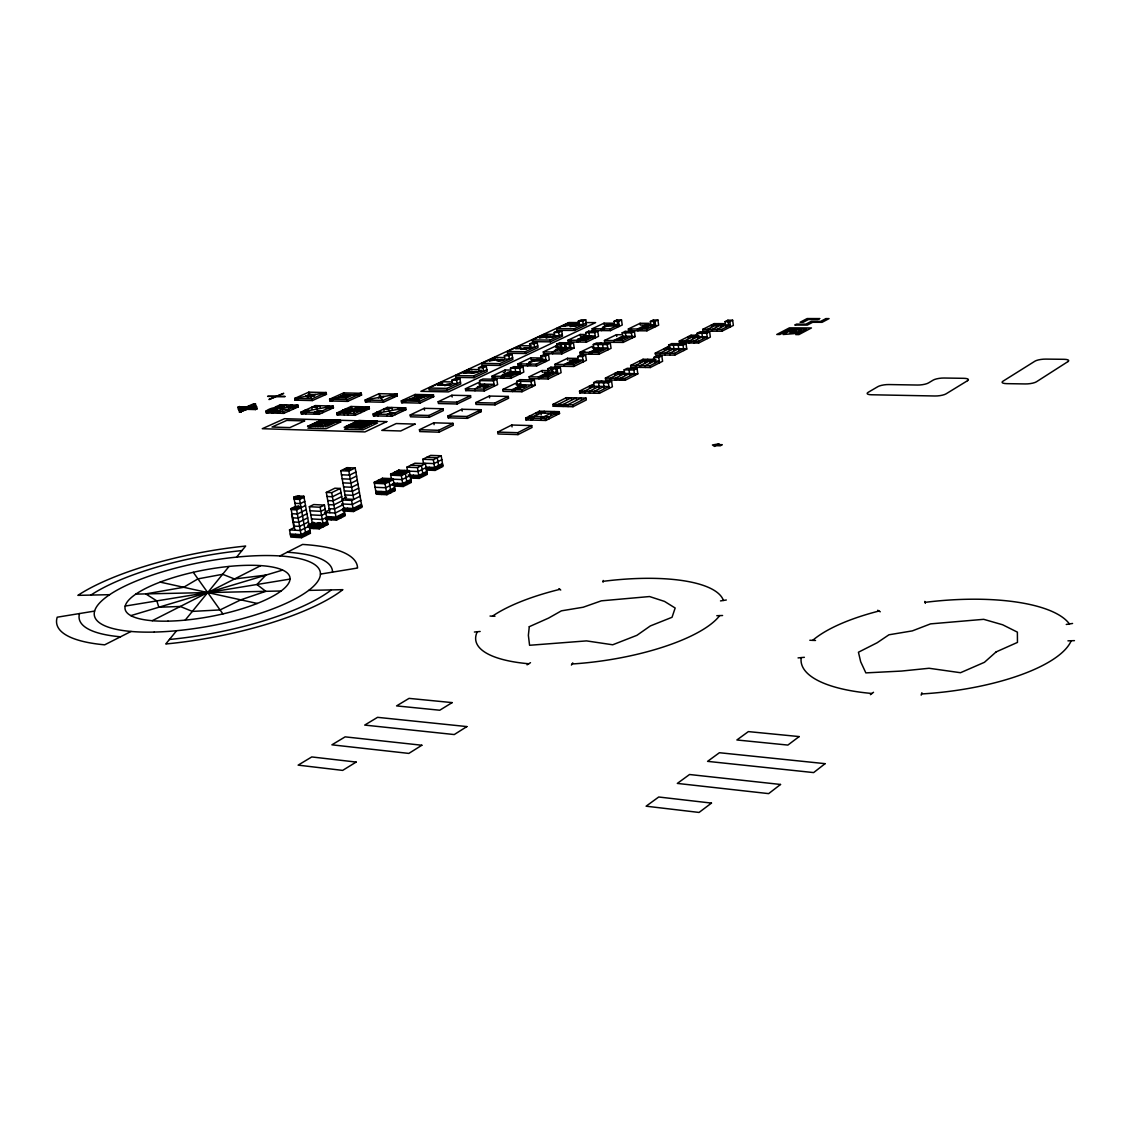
<?xml version="1.0" encoding="UTF-8"?>
<svg xmlns="http://www.w3.org/2000/svg" width="1131" height="1131" viewBox="0 0 1131 1131"><rect width="100%" height="100%" fill="white"/><g stroke="black" fill="none" stroke-linecap="round" stroke-linejoin="round"><path stroke-width="1.5" d="M603.063 582.211L603.233 580.457M921.171 695.169L921.892 692.738M438.715 384.95L441.825 383.89L438.305 384.582A5.613 1.272 -9.2 0 0 437.739 384.865M571.409 665.07L572.767 662.893M176.577 630.73L165.776 643.977A153.038 42.752 -10.9 0 0 342.863 589.661L308.82 590.382M185.215 620.127L228.999 566.475M236.577 557.173L245.639 546.061A153.038 42.752 -10.9 0 0 77.883 595.358L109.608 594.68M593.987 351.006L599.571 350.285L593.817 350.681A4.962 1.103 -8.4 0 0 593.21 350.963L597.705 351.204L594.015 351.119M870.389 694.674L873.528 692.285M515.609 348.645L521.674 348.574A4.566 1.004 -8.8 0 0 522.253 348.306L516.302 348.291A5.401 1.188 -8.8 0 0 515.764 348.546M437.556 384.964L443.748 384.936A4.736 1.074 -9.2 0 0 444.37 384.653L438.757 385.021M527.032 664.83L530.496 662.681M557.484 349.437L565.952 348.772L561.697 350.426L560.128 350.525L564.044 349.083L555.01 350.299L561.372 348.306L557.484 349.437L556.678 344.163L559.774 342.693L573.431 342.806L574.209 347.966L561.824 353.89L543.587 353.692L543.318 351.897L555.745 346.015L558.771 346.044M131.069 631.437L104.688 644.826A153.038 42.752 -10.9 0 1 57.214 617.201L94.608 611.079M152.233 620.707L260.738 565.67M279.753 556.028L302.585 544.435A153.038 42.752 -10.9 0 1 357.537 568.031L320.426 574.11M623.011 378.8L620.297 380.172L620.028 378.362L629.529 373.555M696.767 341.491L693.84 342.976L693.586 341.223L702.408 336.769M497.668 432.084L517.701 432.692L531.726 425.595L532.022 427.49L517.998 434.601L497.965 433.979L497.668 432.084L511.763 425.016L531.726 425.595M525.675 418.06L545.58 418.583L559.237 411.67L559.52 413.536L545.863 420.463L525.957 419.926L525.675 418.06L539.402 411.175L559.237 411.67M552.946 404.389L572.724 404.856L586.028 398.112L586.296 399.964L573.007 406.708L553.229 406.241L552.946 404.389L566.32 397.688L586.028 398.112M594.454 388.089L593.648 382.617L596.885 381.006L611.588 381.26L612.394 386.745L599.43 393.305L579.793 392.909L579.51 391.086L599.161 391.467L608.902 386.548L589.308 386.18L589.576 388.004M624.92 375.294L624.128 369.865L627.281 368.296L637.036 368.423L637.813 373.852L625.189 380.256L605.679 379.917L605.41 378.107L624.92 378.433L634.406 373.64L614.953 373.329L615.207 375.139M654.693 362.768L653.916 357.41L656.998 355.869L661.833 355.926L662.596 361.284L650.283 367.533L630.914 367.264L630.646 365.469L650.028 365.737L659.288 361.043L639.948 360.817L640.203 362.584M669.368 350.398L668.619 345.111L671.616 343.612L686.036 343.725L686.771 349.027L674.755 355.12L655.513 354.908L655.259 353.141L674.514 353.339L683.534 348.772L664.335 348.602L664.576 350.356M697.869 338.494L697.148 333.249L700.075 331.793L709.632 331.835L710.339 337.08L698.633 343.018L679.505 342.863L679.264 341.11L698.393 341.265L707.186 336.812L688.115 336.685L688.355 338.423M725.749 326.831L725.056 321.656L727.897 320.214L732.648 320.229L733.355 325.417L721.917 331.213L702.931 331.114L702.69 329.39L721.677 329.474L730.273 325.134L711.328 325.064L711.569 326.774M310.092 531.217L301.256 535.656L290.455 535.02M327.538 522.437L318.843 526.806L308.07 526.198L313.881 523.3M344.715 513.785L336.161 518.097L326.76 517.588M361.651 505.274L353.211 509.515L342.509 508.964M394.747 488.606L386.562 492.734L375.93 492.239M410.949 480.463L402.876 484.52L392.273 484.054M426.896 472.433L418.951 476.434L410.143 476.066M442.631 464.53L434.785 468.46L426.005 468.121M533.21 418.908L530.92 420.068L530.623 418.187L544.336 411.302L544.633 413.168M561.117 404.87L558.149 406.354L557.866 404.502L571.226 397.801L571.508 399.639M687.224 341.421L684.269 342.905L684.029 341.152L695.791 335.243L696.032 336.981M599.077 386.364L589.308 391.269L589.59 393.107M624.651 373.484L615.137 378.277L615.405 380.087L618.12 378.715M673.906 348.687L664.858 353.24L665.113 355.007M697.629 336.741L688.807 341.194L689.048 342.947L691.988 341.463M723.868 325.375L723.628 323.65L712.162 329.432L712.403 331.157M310.262 532.234L301.44 536.674L290.639 536.037M327.707 523.455L319.027 527.824L308.254 527.216M344.898 514.803L336.331 519.101L325.601 518.535M361.821 506.278L353.395 510.519L342.693 509.968M394.917 489.596L386.731 493.724L376.1 493.229M411.104 481.453L403.046 485.51L392.443 485.043M427.066 473.408L419.12 477.423L410.313 477.042M442.786 465.491L434.954 469.436L426.175 469.082M593.648 382.617L608.351 382.886L611.588 381.26M624.128 369.865L633.883 370.021L637.036 368.423M653.916 357.41L658.779 357.467L661.833 355.926M668.619 345.111L683.039 345.238L686.036 343.725M697.148 333.249L706.705 333.306L709.632 331.835M725.056 321.656L729.806 321.671L732.648 320.229M291.572 514.336L293.961 527.682L289.536 529.888L290.823 537.069L301.624 537.706L310.445 533.266L303.843 496.255L298.443 495.986L294.003 498.149L299.418 498.403L303.843 496.255M309.781 528.318L319.211 528.841L327.891 524.473L324.47 505.105L313.711 504.553L309.357 506.702L312.255 523.003L323.014 523.596L320.13 507.254L324.47 505.105M325.785 519.539L336.515 520.119L345.068 515.807L340.29 488.451L334.917 488.196L326.308 492.423L329.884 512.739M342.863 510.972L353.565 511.523L361.991 507.282L355.191 467.98L347.16 467.654L340.799 470.722L345.718 498.983L353.749 499.379L348.843 471.062L355.191 467.98M386.901 494.714L395.087 490.585L393.079 478.696L382.448 478.229L374.234 482.301L376.27 494.219L386.901 494.714L384.879 482.781L393.079 478.696M394.38 486.104L403.216 486.5L411.274 482.428L409.295 470.609L398.706 470.185L390.605 474.186L391.439 479.12M410.468 478.017L419.276 478.399L427.221 474.398L425.44 463.625L414.879 463.215L406.906 467.174L407.556 471.09M426.33 470.058L435.11 470.411L442.942 466.467L441.189 455.765L430.671 455.383L422.796 459.285L423.446 463.187L433.979 463.583L441.825 459.667M566.051 404.983L563.097 406.481L562.814 404.615L576.146 397.9L576.428 399.752M603.982 386.449L594.227 391.368L594.51 393.206M654.439 360.987L645.165 365.666L645.419 367.462M678.713 348.73L669.679 353.296L669.934 355.063M725.522 325.106L716.913 329.446L717.153 331.185M319.069 522.579L313.273 525.477L313.457 526.509L320.695 522.861M601.777 381.09L598.539 382.702L599.345 388.187M676.409 343.654L673.412 345.153L674.161 350.454M525.957 419.926L528.262 418.767M553.229 406.241L556.198 404.757M579.793 392.909L582.592 391.51M679.505 342.863L682.46 341.378M594.185 386.265L584.416 391.185L584.685 393.008M623.209 373.626L622.955 371.83L610.273 378.192L610.542 380.002M669.114 348.645L660.052 353.197L660.306 354.964M309.908 530.185L301.072 534.624L290.271 533.988M313.697 522.282L307.886 525.18L318.659 525.788L327.354 521.419M344.545 512.781L335.978 517.079L326.576 516.584M361.468 504.27L353.042 508.498L343.668 508.031M394.592 487.617L386.392 491.731L375.761 491.236M410.779 479.473L402.707 483.531L393.63 483.135M426.74 471.457L418.781 475.458L408.22 475.006M442.461 463.554L434.629 467.485L425.85 467.145M606.668 381.175L603.445 382.801L604.251 388.286M632.158 368.353L629.006 369.936L629.797 375.365M681.215 343.697L678.218 345.195L678.968 350.497M704.853 331.807L701.927 333.277L702.648 338.522M309.173 526.085L300.337 530.51L289.536 529.888M326.633 517.348L322.293 519.511L311.534 518.931M343.838 508.724L335.271 513.022L324.526 512.456L330.252 509.6M360.775 500.241L352.335 504.468L341.633 503.931M393.913 483.658L385.728 487.758L375.082 487.277M410.115 475.543L402.042 479.586L392.952 479.191M426.09 467.541L418.131 471.528L409.323 471.16M579.51 391.086L592.545 384.554L592.814 386.378M605.41 378.107L618.106 371.746L622.955 371.83M630.646 365.469L643.03 359.262L655.895 359.418M655.259 353.141L667.332 347.09L670.527 347.118M679.264 341.11L691.055 335.214L698.972 335.257M702.69 329.39L714.184 323.622L723.628 323.65M307.703 517.871L298.867 522.268L293.452 521.971M325.191 509.19L320.851 511.339L310.078 510.788M342.424 500.623L333.843 504.893L328.457 504.624M359.389 492.197L353.056 495.35L345.012 494.954M400.416 472.532L404.46 470.51L404.629 471.5L400.586 473.521L400.416 472.532L395.115 472.306L395.285 473.295L399.328 471.288L409.45 471.599L401.378 475.628L390.775 475.176L398.861 471.16L398.706 470.185M390.605 474.186L401.208 474.638L409.295 470.609M308.438 521.985L299.602 526.396L294.187 526.085M325.912 513.262L321.572 515.425L310.799 514.859M343.131 504.68L334.55 508.95L329.178 508.681M342.453 499.987L351.642 500.439L360.082 496.226M406.906 467.174L417.48 467.598L425.44 463.625M422.796 459.285L433.343 459.681L441.189 455.765M306.968 513.757L298.117 518.139L292.703 517.842M341.703 496.566L333.122 500.821L327.75 500.552M358.683 488.168L352.349 491.306L344.319 490.925M395.115 472.306L399.158 470.298L399.328 471.288M342.34 499.209L346.567 497.117M382.617 479.219L374.403 483.305L385.049 483.771L393.235 479.685L382.617 479.219L382.448 478.229M306.232 509.643L297.382 514.011L291.968 513.728M340.997 492.508L332.415 496.749L327.029 496.481M357.99 484.139L351.656 487.263L343.612 486.895M305.497 505.529L296.633 509.883L291.218 509.6L298.626 505.981M326.308 492.423L331.694 492.664L340.29 488.451M357.297 480.095L350.949 483.22L342.905 482.852M304.762 501.415L300.337 503.578L294.922 503.295M356.59 476.066L350.242 479.162L342.198 478.823M291.035 508.568L295.488 506.391L300.903 506.674L296.449 508.851L291.035 508.568L294.922 530.199M517.715 386.632L516.881 381.26L520.175 379.677L534.341 379.917L535.175 385.303L521.971 391.736L503.055 391.354L502.758 389.488L521.674 389.87L531.598 385.035L517.433 384.766L519.624 383.706M548.493 374.078L547.687 368.763L550.896 367.207L560.297 367.349L561.103 372.665L548.224 378.942L529.421 378.631L529.138 376.779L547.941 377.09L557.611 372.382L548.21 372.24L538.512 376.934L538.794 378.786L542.951 376.764M578.591 361.807L577.8 356.548L580.924 355.021L585.604 355.077L586.395 360.337L573.827 366.458L555.137 366.204L554.869 364.38L573.544 364.634L582.988 360.04L573.643 359.927L564.185 364.507L564.468 366.331M594.1 349.663L593.337 344.474L596.39 343.004L610.302 343.117L611.065 348.32L598.794 354.286L580.231 354.088L579.963 352.278L598.525 352.476L607.743 347.995L593.832 347.867M622.927 337.971L622.177 332.825L625.174 331.383L634.392 331.44L635.127 336.586L623.167 342.41L604.717 342.269L604.449 340.488L622.912 340.615L631.904 336.246L622.672 336.19L613.666 340.544L613.921 342.34M651.145 326.52L650.41 321.43L653.322 320.031L657.917 320.031L658.638 325.134L646.946 330.817L628.624 330.733L628.369 328.965L646.706 329.05L655.471 324.781L646.31 324.738L637.516 329.008L637.771 330.775L643.624 327.933M419.445 429.709L438.715 430.303L452.994 423.347L453.305 425.214L439.026 432.169L419.757 431.575L419.445 429.709L433.795 422.81L452.994 423.347M447.947 415.982L467.103 416.491L481.014 409.719L481.297 411.557L467.4 418.343L448.244 417.82L447.947 415.982L461.915 409.252L481.014 409.719M475.713 402.608L494.742 403.046L508.3 396.444L508.582 398.268L495.039 404.87L475.995 404.417L475.713 402.608L489.327 396.048L508.3 396.444M355.897 472.023L349.536 475.119L341.491 474.78M348.277 469.916L350.398 468.898L350.228 467.881L348.108 468.913L348.277 469.916L345.591 469.817L345.422 468.8L347.542 467.767L347.712 468.785L345.591 469.817M516.881 381.26L531.061 381.515L534.341 379.917M547.687 368.763L557.088 368.904L560.297 367.349M577.8 356.548L582.479 356.59L585.604 355.077M593.337 344.474L607.248 344.587L610.302 343.117M622.177 332.825L631.409 332.882L634.392 331.44M650.41 321.43L655.005 321.444L657.917 320.031M301.086 507.706L295.672 507.423L293.82 497.117L298.74 496.17L298.923 497.202L296.704 498.276L296.52 497.244L298.74 496.17M515.326 390.167L512.484 391.552L512.187 389.672L522.14 384.865M518.168 388.795L522.437 386.717M592.573 352.702L589.491 354.187L589.223 352.377L598.455 347.91M298.626 497.018L294.187 499.181L299.602 499.435L304.027 497.287L298.626 497.018L298.443 495.986M601.013 343.032L597.96 344.517L598.723 349.719M448.244 417.82L450.576 416.689M580.231 354.088L584.854 351.854M628.624 330.733L631.565 329.305M605.65 343.075L602.597 344.559L603.36 349.762L595.373 349.96L600.165 350.002L601.126 349.536L598.44 349.21L603.304 348.489L596.645 349.338L599.769 349.691M502.758 389.488L516.033 383.098L516.316 384.95M529.138 376.779L542.074 370.544L549.864 370.657M554.869 364.38L567.493 358.301L576.782 358.4M579.963 352.278L592.276 346.34L592.545 348.136M604.449 340.488L616.48 334.691L621.06 334.719M628.369 328.965L640.104 323.296L649.222 323.339M429.271 417.311L443.295 410.595L442.999 408.772L424.252 408.305L410.171 414.978L410.482 416.802L429.271 417.311L428.974 415.473L442.999 408.772M457.136 403.979L470.807 397.433L470.524 395.638L451.891 395.242L438.164 401.731L438.46 403.527L457.136 403.979L456.853 402.169L470.524 395.638M479.12 384.257L478.823 382.419L465.435 388.753L465.732 390.605L484.308 390.973L497.626 384.597L496.792 379.267L482.88 379.026L479.544 380.596L480.406 385.925M509.685 370.049L505.09 369.993L492.042 376.156L492.324 377.994L510.788 378.305L523.794 372.085L522.974 366.812L513.743 366.684L510.491 368.225L511.325 373.484M542.908 358.004L530.736 357.863L517.998 363.885L518.267 365.695L536.631 365.949L549.298 359.884L548.507 354.667L543.912 354.611L540.759 356.109L541.551 361.326M584.67 334.493L580.175 334.465L568.031 340.205L568.299 341.972L586.423 342.127L598.511 336.345L597.762 331.242L588.7 331.185L585.674 332.613L586.438 337.717M612.988 323.212L604.025 323.183L592.163 328.782L592.432 330.535L610.443 330.634L622.234 324.993L621.513 319.946L617.003 319.932L614.062 321.331L614.797 326.378M504.327 376.821L501.542 378.15L501.245 376.312L511.042 371.661L520.274 371.802L510.505 376.467L492.042 376.156M530.609 364.309L527.428 365.822L527.145 364.012L536.702 359.474L545.877 359.587L536.348 364.125L517.998 363.885M580.373 340.601L577.347 342.043L577.079 340.275L586.183 335.949L595.245 336.006L586.169 340.346L568.031 340.205M604.378 329.178L601.409 330.591L601.155 328.824L610.047 324.611L619.053 324.639L610.189 328.867L592.163 328.782M465.435 388.753L484.011 389.121L494.021 384.342L480.11 384.073M543.318 351.897L561.556 352.094L570.858 347.655L557.187 347.528M518.351 366.755L515.114 368.282L515.934 373.569M484.732 384.172L474.695 388.937L474.992 390.789M561.739 347.57L552.423 351.995L552.691 353.791M479.544 380.596L493.469 380.85L496.792 379.267M510.491 368.225L519.737 368.353L522.974 366.812M540.759 356.109L545.354 356.166L548.507 354.667M556.678 344.163L570.349 344.276L573.431 342.806M585.674 332.613L594.75 332.67L597.762 331.242M614.062 321.331L618.572 321.345L621.513 319.946M465.732 390.605L468.602 389.248M492.324 377.994L495.124 376.665M503.21 372.834L505.387 371.802L505.09 369.993M518.267 365.695L521.462 364.182M568.299 341.972L571.339 340.53M592.432 330.535L595.387 329.135M401.378 409.535L401.081 407.74L397.575 409.45L402.184 409.578L391.552 414.483L373.117 413.988L373.414 415.798L391.863 416.293L406.001 409.648L405.69 407.853L387.297 407.386L373.117 413.988L405.69 407.853L402.169 409.493L402.48 411.302M459.907 378.631L456.571 380.2L457.122 383.649L452.556 383.565L452.004 380.115L455.355 378.546L459.907 378.631L460.769 383.918L447.325 390.223L429.087 389.856L428.79 388.032L447.028 388.385L460.473 382.08M486.316 366.303L483.05 367.815L483.587 371.237L479.049 371.166L478.512 367.759L481.778 366.232L486.316 366.303L487.136 371.519L474.03 377.683L455.906 377.372L455.609 375.563L473.748 375.86L486.853 369.71M512.074 354.257L508.879 355.756L509.417 359.135L504.907 359.078L504.369 355.7L507.565 354.215L512.074 354.257L512.88 359.432L500.086 365.44L482.06 365.186L481.778 363.39L499.803 363.645L512.597 357.636M537.211 342.509L534.101 343.965L534.61 347.316L530.128 347.274L529.619 343.923L532.729 342.481L537.211 342.509L537.988 347.627L525.505 353.494L507.593 353.296L507.31 351.529L525.236 351.713L537.72 345.86M561.754 331.044L558.714 332.472L559.223 335.78L554.755 335.751L554.261 332.443L557.3 331.03L561.754 331.044L562.517 336.105L550.33 341.831L532.517 341.689L532.249 339.936L550.062 340.063L562.248 334.352M585.731 319.847L582.762 321.232L583.243 324.512L578.818 324.484L578.323 321.218L581.292 319.833L585.731 319.847L586.466 324.851L574.562 330.45L556.848 330.351L556.593 328.612L574.308 328.697L586.211 323.113M433.724 396.628L419.94 403.103L401.604 402.664L401.307 400.883L415.148 394.45L433.427 394.846L433.724 396.628L430.515 397.221M409.351 399.37L418.512 399.582L425.412 396.345L416.265 396.147L409.365 399.441L418.527 399.653L419.94 403.103L418.809 401.364M479.049 371.166L481.226 370.148M428.79 388.032L442.278 381.755L452.202 381.939M455.609 375.563L468.771 369.441L478.639 369.583M481.778 363.39L494.615 357.424L504.426 357.537M507.31 351.529L519.85 345.69L531.231 345.803M532.249 339.936L544.492 334.239L554.176 334.309M556.593 328.612L568.554 323.056L579.143 323.098M350.313 426.514L344.503 429.229L363.037 429.794L377.542 422.98L370.812 422.782M406.213 400.515L401.604 402.664L404.827 402.056M377.726 414.186L381.274 412.447L376.68 412.334L376.976 414.13L373.414 415.798L376.68 415.176M340.417 420.124L339.583 420.11M383.437 402.24L397.32 395.822L397.023 394.055L379.055 393.673L365.129 400.035L365.426 401.816L383.437 402.24L379.055 393.673L379.352 395.426M344.078 413.282L349.889 410.553L342.552 410.355L342.863 412.136M360.945 412.617L360.648 410.822L353.282 410.638L347.471 413.38L347.768 415.091M363.616 411.387L363.32 409.592L355.968 409.479L361.722 406.75L362.019 408.531L369.385 408.729L369.074 406.934L351.02 406.496L336.727 413.013L337.038 414.808L355.148 415.303L369.385 408.729L362.924 409.945M322.264 419.615L325.813 426.868L322.901 419.629M347.585 401.392L361.567 395.044L361.256 393.291L343.626 392.909L329.602 399.215L329.899 400.968L347.585 401.392L343.626 392.909L343.923 394.648M314.333 412.419L317.924 410.723L322.392 410.906L329.545 407.584L329.87 409.436M353.339 394.705L346.355 397.942L337.519 397.66L344.517 394.507L353.353 394.776M317.048 413.112L314.644 414.2L314.319 412.348M329.559 407.655L333.122 406.043L333.433 407.81L319.112 414.314L301.327 413.833L301.016 412.066L315.393 405.605L333.122 406.043L301.016 412.066L318.801 412.546L322.392 410.906L322.703 412.688M305.766 413.96L305.441 412.108L309.046 410.482L304.621 410.369L304.946 412.207M316.228 407.259L319.804 405.647L320.13 407.471M305.441 412.179L309.06 410.553M319.819 405.718L316.242 407.33L311.803 407.146L312.128 408.97M337.519 397.73L344.531 394.578M286.369 404.813C279.809 408.135 272.189 406.298 265.955 411.133L266.266 412.886L283.725 413.366L298.146 406.92L297.835 405.167L280.417 404.728L275.469 406.92L281.435 407.075L286.383 404.884L286.694 406.623M312.382 400.558L326.449 394.267L326.152 392.542L308.82 392.16L294.71 398.409L295.021 400.148L312.382 400.558L308.82 392.16L309.131 393.899M277.236 410.836L272.246 413.055L271.921 411.217L276.911 409.012M307.307 397.476L310.233 396.161L314.305 396.26M293.198 409.125L292.872 407.301L286.878 407.217L291.812 404.94L292.137 406.764M315.337 394.479L310.954 396.514L305.526 396.387L309.922 394.366L315.351 394.549M280.191 412.094L277.703 413.197L277.378 411.373L282.354 409.153L288.391 409.38M299.715 398.055L295.021 400.148L298.103 399.568M271.935 411.288L276.925 409.083L270.931 408.856L271.256 410.68L266.266 412.886L272.543 411.712M309.936 394.436L305.526 396.387L310.94 396.444M239.475 412.165L255.818 405.845L255.465 403.866L253.641 403.824L239.108 410.171L239.475 412.165L255.818 405.845M246.897 409.337L248.438 408.659M275.808 396.529L268.952 399.526L276.416 396.543L285.153 396.514L267.609 396.345L276.317 396.302L283.725 393.334L276.911 396.317M237.991 407.132L256.652 406.891L257.02 408.885L255.479 409.563L238.358 409.111L237.991 407.132L256.652 406.891M238.358 409.111L257.02 408.885M246.53 407.344L248.085 406.679M239.108 410.171L255.465 403.866M130.857 615.632L282.566 570.109M402.735 410.27L406.001 409.648L402.919 409.578M323.367 394.846L326.449 394.267M293.452 407.796L298.146 406.92L295.134 406.849M329.899 400.968L333.079 400.374M358.4 395.638L361.567 395.044M301.327 413.833L304.55 413.239M330.224 408.418L333.433 407.81L325.092 407.471L328.669 405.859L328.994 407.697M365.426 401.816L370.219 400.911M392.542 396.727L397.32 395.822M337.038 414.808L340.275 414.2M125.173 606.075L290.045 579.086M720.489 600.914L726.328 599.995M1066.264 624.453L1072.57 623.464M474.412 632.031L480.152 631.466M798.062 657.903L804.381 657.309M716.814 615.702L722.582 615.504M1067.947 640.839L1074.45 640.641M135.805 594.114L281.223 590.99M578.323 321.218L582.762 321.232M578.931 322.561L568.921 322.533L420.873 391.326L448.484 391.892L595.613 322.618L585.604 322.589M613.242 324.95L604.279 324.922L604.025 323.183M649.477 325.092L640.358 325.064L640.104 323.296M606.838 326.039L615.052 325.516L606.555 325.488L602.554 327.382L603.996 327.396M616.296 326.378L619.307 326.392L618.572 321.345M643.822 326.491L650.636 325.474L645.957 325.445L642.931 326.916L643.892 327.241L640.881 327.905L645.73 327.877L648.289 326.633L643.666 326.562M652.672 326.534L655.726 326.548L655.005 321.444M554.261 332.443L558.714 332.472M584.939 336.246L580.429 336.218L580.175 334.465M632.059 336.557L635.127 336.586M694.462 336.967L691.295 336.953L691.055 335.214M592.474 337.759L595.5 337.787L594.75 332.67M529.619 343.923L534.101 343.965M571.169 347.938L574.209 347.966M683.562 348.998L686.771 349.027M563.521 349.366L566.56 349.394L565.783 344.234L568.865 342.778L569.642 347.924M504.369 355.7L508.879 355.756M534.044 359.686L531.005 359.658L530.736 357.863M535.571 359.715L538.61 359.743M569.317 360.125L577.05 360.224M533.238 361.015L541.664 360.52L533.012 360.407L528.714 362.457L530.185 362.471M543.092 361.355L546.146 361.397L545.354 356.166M478.512 367.759L483.05 367.815M543.912 372.396L547.036 372.452M634.562 373.796L637.813 373.852M512.866 373.513L520.557 373.64L519.737 368.353M452.004 380.115L456.571 380.2M532.022 385.247L535.175 385.303M352.745 394.846L356.265 394.931M425.426 396.416L416.265 396.218L418.527 399.653M344.828 396.331L348.362 396.401M438.164 401.731L456.853 402.169M478.116 411.486L481.297 411.557M556.198 413.465L559.52 413.536M286.864 407.146L292.872 407.301M352.561 409.323L345.238 409.125L345.549 410.906M355.954 409.408L363.32 409.592M345.252 409.21L352.575 409.394L358.329 406.665L358.64 408.447M246.402 406.99L248.212 407.033M342.566 410.426L349.903 410.624M353.282 410.709L360.662 410.892M395.412 414.625L395.115 412.815L390.478 412.688L386.943 414.427L387.24 416.166M246.756 408.97L248.58 409.012M376.694 412.405L381.274 412.518M390.492 412.758L395.115 412.886M410.171 414.978L428.974 415.473M490.034 616.056L494.982 616.225M426.74 457.334L437.273 457.716L438.559 465.52M809.824 640.259L815.522 640.471M410.906 465.194L421.467 465.604L422.768 473.451M345.422 468.8L350.398 468.898M340.799 470.722L348.843 471.062M405.421 473.606L394.832 473.168L394.662 472.178L405.251 472.617L406.75 481.509M389.149 481.721L378.517 481.255L378.348 480.265L388.979 480.732L390.506 489.666M374.234 482.301L384.879 482.781M392.429 490.472L395.087 490.585M388.343 492.522L391.001 492.649L390.662 490.67M293.82 497.117L298.923 497.202M309.357 506.702L320.13 507.254M338.112 517.814L340.799 517.956L340.445 515.934M325.205 524.317L327.891 524.473M320.865 526.509L323.551 526.65L323.197 524.614L312.439 524.021L312.608 525.038M160.135 582.112L257.317 603.473M877.698 610.259L880.271 611.786M558.926 588.657L560.736 590.043M193.274 572.314L222.934 613.949M416.265 396.147L415.148 394.45L415.43 396.218M381.006 398.183L381.769 399.455M375.054 420.986L375.534 421.835M373.739 420.944L374.517 422.315M372.438 420.916L373.499 422.796M371.124 420.873L372.467 423.277M369.809 420.845L371.449 423.757M368.508 420.803L370.431 424.238M367.193 420.76L369.399 424.719M365.893 420.732L368.367 425.199M364.578 420.69L367.349 425.68M363.277 420.647L366.317 426.161M361.977 420.619L365.285 426.641M360.676 420.576L364.253 427.122M359.375 420.548L363.221 427.603M352.872 411.104L351.02 406.496L355.148 415.303L354.187 413.522M358.202 420.76L362.047 427.829M357.184 421.241L360.732 427.787M356.152 421.707L359.418 427.758M355.134 422.188L358.103 427.716M354.102 422.669L356.788 427.674M353.084 423.15L355.473 427.631M352.052 423.616L354.159 427.589M351.02 424.097L352.844 427.546M349.988 424.577L351.543 427.518M348.956 425.058L350.228 427.476M347.924 425.539L348.928 427.433M346.892 426.019L347.613 427.391M345.86 426.5L346.312 427.348M338.296 420.068L338.735 420.902L337.702 421.382L337.01 420.039M335.723 419.997L336.67 421.849L335.638 422.33L334.437 419.954M333.15 419.926L334.606 422.81L333.574 423.277L331.864 419.884M330.591 419.855L332.542 423.757L331.51 424.238L329.305 419.813M328.018 419.771L330.478 424.705L329.446 425.185L326.732 419.742M325.459 419.7L328.4 425.666L327.368 426.147L324.173 419.672M318.249 412.561L319.112 414.314L315.393 405.605L315.705 407.358M924.833 601.395L925.328 603.318M240.931 410.228L241.299 412.207M239.546 406.453L239.899 408.432M255.111 407.57L255.479 409.563M253.641 403.824L253.994 405.803M299.418 498.403L305.497 532.404M305.681 533.422L306.049 535.486M283.725 413.366L280.417 404.728L280.728 406.481M296.039 496.028L296.223 497.06M296.449 508.851L301.624 537.706M275.455 406.849L275.78 408.673M295.672 534.313L295.855 535.331M296.039 536.363L296.223 537.395M318.659 525.788L319.211 528.841M313.626 527.527L313.81 528.545M288.377 409.309L288.702 411.133M331.694 492.664L336.515 520.119M330.605 516.796L330.775 517.8M330.959 518.818L331.143 519.836M351.642 500.439L353.565 511.523M347.684 508.229L347.853 509.233M348.037 510.237L348.207 511.254M344.064 413.211L344.375 415.006M357.438 507.381L357.792 509.402M381.076 491.49L381.246 492.48M381.416 493.469L381.585 494.473M392.188 409.309L391.877 407.499L388.371 409.224L383.777 409.04L384.073 410.836M391.863 416.293L387.297 407.386L387.608 409.182M401.208 474.638L403.216 486.5M397.405 483.305L397.575 484.294M397.744 485.27L397.9 486.259M377.712 414.116L378.008 415.911M417.48 467.598L419.276 478.399M413.494 475.232L413.663 476.208M413.819 477.197L413.988 478.173M406.92 482.485L407.245 484.464M433.343 459.681L435.11 470.411M424.252 408.305L424.563 410.129M429.356 467.287L429.511 468.248M429.681 469.224L429.837 470.199M422.937 474.426L423.263 476.391M438.715 430.303L439.026 432.169M433.795 422.81L434.092 424.648M438.715 466.495L439.04 468.432M461.915 409.252L462.211 411.076M451.891 395.242L452.174 397.023M447.028 388.385L447.325 390.223M442.278 381.755L442.574 383.579M473.748 375.86L474.03 377.683M468.771 369.441L469.054 371.251M467.103 416.491L467.4 418.343M493.469 380.85L494.318 386.194M494.742 403.046L495.039 404.87M489.327 396.048L489.61 397.843M484.011 389.121L484.308 390.973M510.505 376.467L510.788 378.305M517.701 432.692L517.998 434.601M511.763 425.016L512.06 426.91M499.803 363.645L500.086 365.44M494.615 357.424L494.897 359.206M525.236 351.713L525.505 353.494M534.072 416.462L534.369 418.329M519.85 345.69L520.119 347.457M529.407 418.201L529.124 416.321L549.002 416.844L549.298 418.724M520.175 379.677L521.009 385.035M521.674 389.87L521.971 391.736M550.854 413.267L551.15 415.134M542.074 370.544L542.357 372.382M545.58 418.583L545.863 420.463M536.348 364.125L536.631 365.949M544.011 416.717L544.308 418.597M540.929 413.013L541.212 414.879M540.872 420.336L540.576 418.456L554.261 411.543L554.543 413.423M539.402 411.175L539.685 413.041M531.061 381.515L531.895 386.901M536.278 414.752L535.981 412.886L555.844 413.395L556.127 415.261M561.556 352.094L561.824 353.89M559.774 342.693L560.552 347.839M568.045 406.595L567.762 404.728L581.08 398.013L581.362 399.851M566.32 397.688L566.603 399.54M555.745 346.015L556.014 347.797M557.088 368.904L557.894 374.234M556.395 372.594L555.59 367.278L552.38 368.833L553.186 374.149M550.062 340.063L550.33 341.831M550.896 367.207L551.716 372.523M544.492 334.239L544.76 335.992M547.941 377.09L548.224 378.942M574.308 328.697L574.562 330.45M568.554 323.056L568.808 324.781M570.349 344.276L571.127 349.437M573.544 364.634L573.827 366.458M567.493 358.301L567.762 360.11M565.09 347.881L564.312 342.735L561.23 344.206L562.008 349.352M572.724 404.856L573.007 406.708M599.161 391.467L599.43 393.305M588.7 331.185L589.449 336.289M586.169 340.346L586.423 342.127M582.479 356.59L583.257 361.863M618.106 371.746L618.374 373.555M610.189 328.867L610.443 330.634M607.248 344.587L608.011 349.804M608.351 382.886L609.171 388.371M598.525 352.476L598.794 354.286M633.883 370.021L634.675 375.435M625.174 331.383L625.91 336.529M622.912 340.615L623.167 342.41M617.003 319.932L617.738 324.979M624.92 378.433L625.189 380.256M616.48 334.691L616.734 336.458M619.802 373.414L620.057 375.209M646.706 329.05L646.946 330.817M649.59 360.93L649.844 362.712M650.028 365.737L650.283 367.533M648.105 361.1L647.837 359.319L635.481 365.539L635.735 367.321M644.769 360.874L645.023 362.655M643.03 359.262L643.285 361.043M640.57 367.391L640.316 365.596L652.672 359.389L652.926 361.171M631.409 332.882L632.158 338.028M667.332 347.09L667.587 348.843M653.322 320.031L654.043 325.106M658.779 357.467L659.543 362.839M683.039 345.238L683.774 350.539M674.514 353.339L674.755 355.12M698.393 341.265L698.633 343.018M692.865 336.713L693.105 338.452M716.05 325.078L716.276 326.802M714.184 323.622L714.424 325.346M707.653 331.143L707.426 329.404L718.906 323.636L719.146 325.36M706.705 333.306L707.426 338.551M729.806 321.671L730.499 326.859M727.897 320.214L728.604 325.403M721.677 329.474L721.917 331.213M720.772 325.092L721.013 326.817M1071.198 640.74A136.568 45.622 -6.2 0 1 921.539 693.953M871.973 693.473A136.568 45.622 -6.2 0 1 801.229 657.606M812.68 640.372A136.568 45.622 -6.2 0 1 878.985 611.023M925.087 602.356A136.568 45.622 -6.2 0 1 1069.417 623.959M719.698 615.603A125.513 39.316 -8.6 0 1 572.088 663.982M528.771 663.756A125.513 39.316 -8.6 0 1 477.282 631.748M492.508 616.141A125.513 39.316 -8.6 0 1 559.831 589.35M603.148 581.334A125.513 39.316 -8.6 0 1 723.416 600.462M287.232 552.225A127.365 35.57 -10.9 0 1 332.514 572.13M90.862 595.09A137.431 38.383 -10.9 0 1 241.949 550.585M120.508 636.795A130.319 36.39 -10.9 0 1 79.538 613.553M331.355 589.901A140.216 39.161 -10.9 0 1 169.438 639.467M502.814 360.026L498.234 360.506L502.814 360.026M357.368 425.242L361.058 425.708A3.435 0.806 -9.6 0 0 361.722 425.624A3.874 0.905 -9.6 0 0 363.489 425.242L368.975 422.838L358.103 422.527L356.35 423.333L360.464 423.461L357.396 425.129M486.867 385.855L483.333 387.396A3.139 0.721 -9 0 0 484.648 387.269L488.776 385.713L487.998 385.176A3.195 0.735 -9 0 0 487.419 385.162L479.558 386.604L484.238 384.992L481.933 385.176L477.607 386.774A3.266 0.749 -9 0 0 477.692 387.254L486.867 385.855M573.29 362.57L569.473 363.079L573.219 362.683M476.9 372.141L472.263 372.665L476.9 372.184M573.488 326.138L579.001 324.922L573.375 324.894L572.597 325.261L574.944 325.261L569.982 326.477L573.488 326.138M450.35 384.568L445.671 385.049L450.35 384.568M529.28 626.687L528.375 635.325L529.577 645.278L586.494 640.895L612.705 644.783L636.909 635.325L650.353 625.924L672.04 617.286L675.165 608.011L664.519 601.409L649.547 596.546L601.367 600.83L583.172 607.234L561.4 610.839L548.606 618.077L529.28 626.687M549.327 337.434L554.925 336.19L549.256 336.161L548.464 336.529L550.825 336.543L545.778 337.773L549.327 337.434M524.586 348.998L530.269 347.74L524.572 347.684L523.752 348.065L526.127 348.079L521.009 349.338L524.586 348.998M525.463 385.784L523.201 386.703L525.675 386.208A3.379 0.778 -8.8 0 0 526.169 385.982L525.562 385.261A5.061 1.173 -8.8 0 0 524.727 385.247L521.137 385.869A3.676 0.848 -8.8 0 0 520.712 386.081L525.448 385.827M360.082 424.662L365.398 423.602L360.139 424.577M496.933 360.676L500.397 361.058L504.087 359.941A3.336 0.735 -8.9 0 0 504.044 359.7L502.899 359.446A7.436 1.654 -8.9 0 0 501.952 359.432L500.637 359.502A3.237 0.721 -8.9 0 0 499.662 359.63L496.99 360.605M470.963 372.806L470.963 372.947A3.223 0.721 -9 0 0 471.401 373.159L478.187 372.071A3.365 0.749 -9 0 0 478.159 371.816L477.013 371.562A7.521 1.682 -9 0 0 476.066 371.534L474.737 371.604A3.28 0.735 -9 0 0 473.748 371.746L470.963 372.806M574.378 362.387L567.013 363.461L571.169 362.132L574.364 362.443M444.342 385.233L444.342 385.374A3.266 0.735 -9.1 0 0 444.766 385.6L451.637 384.498A3.421 0.778 -9.1 0 0 451.622 384.243L450.477 383.96A7.62 1.725 -9.2 0 0 449.53 383.932L448.187 384.003A3.322 0.749 -9.1 0 0 447.183 384.144L444.342 385.233M550.486 337.179L553.172 336.557L550.528 337.151M525.774 348.744L528.502 348.108L525.802 348.701M265.856 575.114L256.921 584.515L265.799 591.315L240.79 599.84L220.078 609.92L192.341 611.404L180.281 606.47L158.849 607.234L156.813 600.9L145.729 593.902L183.674 587.286L197.953 578.874L222.609 574.294L234.513 578.973L265.856 575.114M574.675 325.855L577.277 325.276L574.746 325.813M996.114 651.908L984.437 662.299L960.502 672.719L929.06 668.265L901.492 671.065L865.851 672.888L860.691 661.791L858.443 652.219L877.161 642.747L888.952 634.788L912.321 630.886L930.559 623.874L983.701 619.321L1002.66 624.779L1017.377 632.13L1017.462 642.408L996.114 651.908M825.093 763.665L813.641 772.586L707.582 761.361L719.415 752.723L825.093 763.665M780.531 784.462L768.656 793.623L677.328 783.415L689.542 774.509L780.531 784.462M799.165 736.578L787.869 745.075L736.889 739.971L748.369 731.601L799.165 736.578M711.484 803.095L699.057 812.44L646.112 806.191L658.723 797.002L711.484 803.095M1068.017 361.552L1036.42 381.797A8.398 2.092 -6.3 0 1 1025.294 383.946L1006.774 383.649A8.355 2.078 -6.4 0 1 1002.9 381.26L1034.936 361.185A8.2 1.993 -6.2 0 1 1045.751 359.107L1063.974 359.305A8.242 2.008 -6.2 0 1 1068.017 361.552M466.877 726.583L454.252 734.556L364.705 725.084L377.556 717.337L466.877 726.583M421.863 745.244L408.828 753.416L331.906 744.82L345.139 736.861L421.863 745.244M452.146 702.605L439.761 710.226L396.571 705.9L409.054 698.378L452.146 702.605M356.166 762.068L342.651 770.395L298.132 765.136L311.76 756.936L356.166 762.068M967.556 380.666L946.067 393.842A8.341 2.092 -6.7 0 1 934.913 395.991L871.407 394.761A8.2 2.036 -7.1 0 1 868.099 392.372L877.868 386.646A8.157 2.008 -7 0 1 888.796 384.554L917.51 385.035A8.186 2.022 -6.8 0 0 928.48 382.928L933.174 380.115A8.2 2.022 -6.7 0 1 944.088 378.023L963.866 378.32A8.242 2.036 -6.6 0 1 967.556 380.666M715.838 445.656L714.523 446.392L712.445 444.964L719.076 443.819L717.775 444.554L722.257 444.695L720.32 445.798L715.838 445.656M801.554 329.814L794.358 333.617L783.076 334.507L792.096 329.771L801.554 329.814M806.488 328.881L795.715 334.592L798.896 334.606L811.436 327.948L789.41 327.863L776.771 334.479L779.923 334.493L790.753 328.81L806.488 328.881M825.913 318.603L820.668 321.374L811.252 321.36L805.936 324.145L796.549 324.116L794.768 325.049L807.308 325.092L812.623 322.293L822.053 322.321L829.065 318.603L825.913 318.603M793.439 330.733L789.848 332.627L793.001 332.641L796.592 330.747L793.439 330.733M819.65 318.589L817.897 319.507L808.509 319.479L803.222 322.264L800.098 322.25L807.152 318.56L819.65 318.589M516.499 388.159L515.637 388.583L519.793 389.036L520.514 388.682L517.546 388.385L524.275 386.859L516.499 388.159M542.216 375.704L541.579 376.015L546.443 376.086L547.461 375.605L544.76 375.238L549.737 374.488L544.888 374.418L544.237 374.729L548.054 374.799L542.216 375.704M546.231 373.753L545.538 374.092L550.401 374.163L551.051 373.852L547.871 373.81L553.045 372.877L546.231 373.753M571.678 361.425L571.014 361.75L575.849 361.821L576.513 361.496L574.619 361.468L578.464 360.549L571.678 361.425M617.201 339.385L621.371 339.71L622.319 339.243L619.632 338.947L624.439 338.226L619.661 338.183L622.813 338.508L617.201 339.385M620.919 337.575L625.047 337.915L622.531 337.604L627.507 336.727L620.919 337.575M415.063 424.097L400.671 430.982L381.769 430.402L396.218 423.56L415.063 424.097M512.739 374.375L510.844 375.28L502.023 375.124L510.18 374.672L504.539 373.937L513.884 372.905L506.971 372.778L508.172 372.212L516.98 372.339L507.861 373.725L512.739 374.375M588.162 338.395L577.743 339.173L585.688 338.692L580.076 338.056L589.124 337.052L582.352 336.981L583.455 336.458L592.107 336.515L583.327 337.844L588.162 338.395M386.788 421.609L364.931 431.915L262.265 428.706L284.545 418.696L386.788 421.609M377.217 421.043L362.712 427.886L344.163 427.292L358.711 420.52L377.217 421.085M433.427 394.846L419.643 401.307L401.307 400.883L433.427 394.846M469.86 372.679L463.031 373.131L470.496 371.802L466.043 371.731L466.764 371.392L472.447 371.477L466.679 372.283L469.86 372.679M498.149 359.474L489.242 360.93L492.508 359.404L498.149 359.474M545.75 337.264L539.091 337.731L546.273 336.458L541.89 336.43L542.569 336.105L548.153 336.147L542.597 336.939L545.75 337.264M572.272 324.894L563.676 326.294L566.73 324.866L572.272 324.894M369.074 406.934L354.837 413.508L336.727 413.013L369.074 406.934M397.023 394.055L383.14 400.459L365.129 400.035L397.023 394.055M340.728 421.948L326.124 428.691L307.929 428.14L322.575 421.425L340.728 421.948M380.709 396.416L378.107 397.674L381.486 397.759L384.073 396.486L380.709 396.416M308.282 426.005L307.604 426.316L308.282 426.005M310.361 425.058L309.314 425.525L309.71 426.373L310.997 426.415L310.361 425.058M312.439 424.097L311.393 424.577L312.283 426.458L313.57 426.486L312.439 424.097M314.517 423.15L313.471 423.63L314.842 426.528L316.129 426.571L314.517 423.15M316.581 422.202L315.549 422.683L317.429 426.613L318.716 426.641L316.581 422.202M318.659 421.269L317.613 421.736L320.002 426.684L321.289 426.726L318.659 421.269M320.709 420.322L319.691 420.789L322.575 426.769L323.876 426.797L320.709 420.322M304.592 420.916L289.904 427.589L272.034 427.037L286.779 420.393L304.592 420.916M361.256 393.291L347.288 399.625L329.602 399.215L361.256 393.291M297.835 405.167L283.4 411.599L265.955 411.133L297.835 405.167M326.152 392.542L312.071 398.819L294.71 398.409L326.152 392.542M154.24 632.073A114.994 32.106 -10.9 0 0 320.37 572.795A114.994 32.106 -10.9 0 0 147.383 576.768A114.994 32.106 -10.9 0 0 154.24 632.073M168.01 621.145A83.934 23.426 -10.9 0 0 290.031 578.125A83.934 23.426 -10.9 0 0 164.476 580.528A83.934 23.426 -10.9 0 0 168.01 621.145"/></g></svg>
